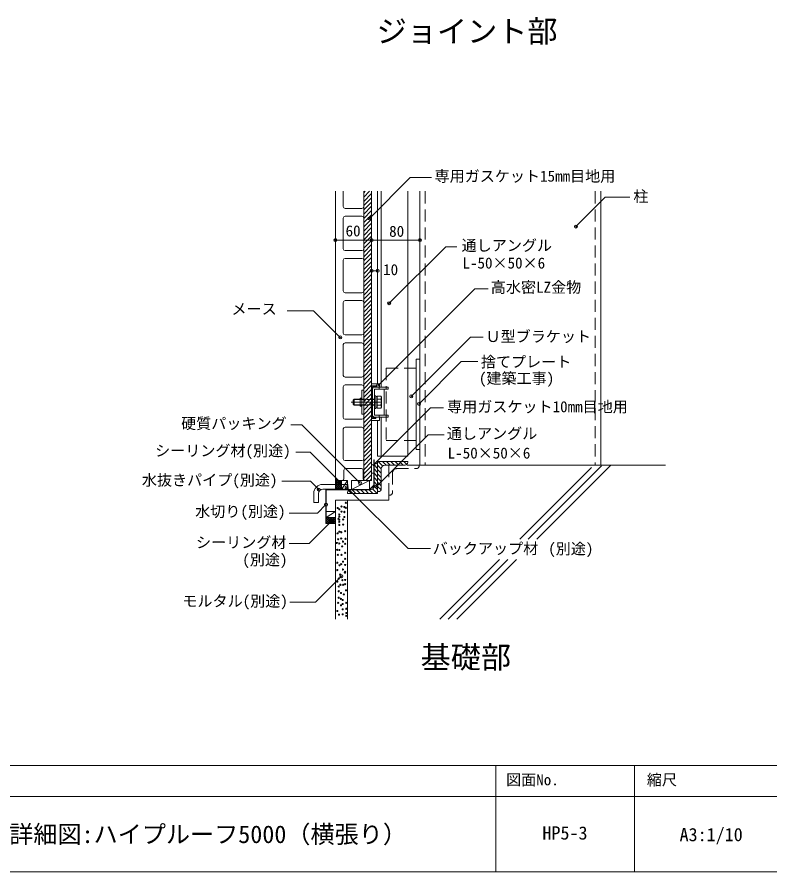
# Model space of a CAD drawing. Units: millimetres, scale not verified. Extents: x -1987 to 1973, y -1442 to 1366.
# Drawn here: x -693 to 556, y -1442 to -24 of the extents above; entities that cross this region are included whole.
import ezdxf
from ezdxf.enums import TextEntityAlignment as Align

# ---------------------------------------------------------------- set-up
doc = ezdxf.new("R2010")
doc.units = ezdxf.units.MM
doc.header["$LTSCALE"] = 10
doc.header["$PDMODE"] = 32
doc.header["$PDSIZE"] = 5
for name, pattern in [('CHAIN1', [8, 5, -1, 1, -1]), ('DASHED1', [1.8, 1.2, -0.6]), ('DASHED2', [3, 2, -1])]:
    doc.linetypes.add(name, pattern=pattern)
for name, color, linetype, lineweight in [('0-0_メ__ス', 2, 'Continuous', 18), ('0-1_躯体', 7, 'Continuous', 18), ('0-2_金物', 2, 'Continuous', 18), ('0-3_鋼材', 3, 'Continuous', 18), ('0-4_その他部材', 7, 'Continuous', 18), ('0-9_部材名__寸法', 7, 'Continuous', 18), ('A-0', 6, 'Continuous', 18)]:
    doc.layers.add(name, color=color, linetype=linetype, lineweight=lineweight)
doc.styles.add('ＭＳ ゴシック', font='')
doc.styles.get('ＭＳ ゴシック').set_extended_font_data('MS Gothic')

msp = doc.modelspace()

# ---------------------------------------------------------------- linework, layer by layer
at = {"layer": '0-0_メ__ス'}
for p, q in [((-164.72, -312.65), (-164.72, -790.65)), ((-151.72, -338.15), (-151.72, -312.65)), ((-117.72, -338.15), (-117.72, -312.65)), ((-104.72, -312.65), (-104.72, -790.65)), ((-148.72, -341.15), (-120.72, -341.15)), ((-120.72, -354.15), (-148.72, -354.15)), ((-151.72, -408.15), (-151.72, -357.15)), ((-117.72, -408.15), (-117.72, -357.15)), ((-148.72, -411.15), (-120.72, -411.15)), ((-120.72, -424.15), (-148.72, -424.15)), ((-151.72, -478.15), (-151.72, -427.15)), ((-117.72, -478.15), (-117.72, -427.15)), ((-148.72, -481.15), (-120.72, -481.15)), ((-120.72, -494.15), (-148.72, -494.15)), ((-151.72, -548.15), (-151.72, -497.15)), ((-117.72, -548.15), (-117.72, -497.15)), ((-148.72, -551.15), (-120.72, -551.15)), ((-151.72, -618.15), (-151.72, -567.15)), ((-120.72, -564.15), (-148.72, -564.15)), ((-117.72, -618.15), (-117.72, -567.15)), ((-148.72, -621.15), (-120.72, -621.15)), ((-151.72, -688.15), (-151.72, -637.15)), ((-120.72, -634.15), (-148.72, -634.15)), ((-117.72, -688.15), (-117.72, -637.15)), ((-148.72, -691.15), (-120.72, -691.15)), ((-151.72, -756.65), (-151.72, -707.15)), ((-120.72, -704.15), (-148.72, -704.15)), ((-117.72, -756.65), (-117.72, -707.15)), ((-148.72, -759.65), (-120.72, -759.65)), ((-150.72, -789.65), (-150.72, -775.65)), ((-121.72, -772.65), (-147.72, -772.65)), ((-118.72, -789.65), (-118.72, -775.65)), ((-164.72, -790.65), (-162.72, -792.65)), ((-162.72, -792.65), (-153.72, -792.65)), ((-106.72, -792.65), (-115.72, -792.65)), ((-106.72, -792.65), (-104.72, -790.65))]:
    msp.add_line(p, q, dxfattribs=at)
for centre, start, end in [((-148.72, -338.15), 180, 270), ((-120.72, -338.15), 270, 0), ((-148.72, -357.15), 90, 180), ((-120.72, -357.15), 0, 90), ((-148.72, -408.15), 180, 270), ((-120.72, -408.15), 270, 0), ((-148.72, -427.15), 90, 180), ((-120.72, -427.15), 0, 90), ((-148.72, -478.15), 180, 270), ((-120.72, -478.15), 270, 0), ((-148.72, -497.15), 90, 180), ((-120.72, -497.15), 0, 90), ((-148.72, -548.15), 180, 270), ((-120.72, -548.15), 270, 0), ((-148.72, -567.15), 90, 180), ((-120.72, -567.15), 0, 90), ((-148.72, -618.15), 180, 270), ((-120.72, -618.15), 270, 0), ((-148.72, -637.15), 90, 180), ((-120.72, -637.15), 0, 90), ((-148.72, -688.15), 180, 270), ((-120.72, -688.15), 270, 0), ((-148.72, -707.15), 90, 180), ((-120.72, -707.15), 0, 90), ((-148.72, -756.65), 180, 270), ((-120.72, -756.65), 270, 0), ((-147.72, -775.65), 90, 180), ((-121.72, -775.65), 0, 90), ((-153.72, -789.65), 270, 0), ((-115.72, -789.65), 180, 270)]:
    msp.add_arc(centre, 3, start, end, dxfattribs=at)
at = {"layer": '0-1_躯体', "color": 3}
for p, q in [((-24.72, -312.65), (-24.72, -767.02)), ((275.28, -312.65), (275.28, -767.02)), ((259.96, -771), (141, -889.96)), ((276.59, -768.51), (155.14, -889.96)), ((292.22, -767.02), (169.29, -889.96)), ((107.18, -923.78), (8.29, -1022.67)), ((121.32, -923.78), (22.44, -1022.67)), ((135.46, -923.78), (36.58, -1022.67))]:
    msp.add_line(p, q, dxfattribs=at)
at = {"layer": '0-1_躯体', "color": 3, "linetype": 'DASHED2'}
for p, q in [((-15.72, -312.65), (-15.72, -767.02)), ((266.28, -312.65), (266.28, -767.02)), ((-76.02, -767.02), (-76.02, -817.02)), ((-70.02, -779.52), (-70.02, -812.52)), ((-63.52, -773.02), (-30.52, -773.02)), ((-74.52, -817.02), (-76.02, -817.02))]:
    msp.add_line(p, q, dxfattribs=at)
at = {"layer": '0-1_躯体'}
for p, q in [((-26.02, -767.02), (382.76, -767.02)), ((-76.02, -817.02), (-76.02, -825.08)), ((-164.72, -825.08), (-76.02, -825.08)), ((-164.72, -825.08), (-164.72, -1022.67)), ((-144.72, -834.15), (-144.72, -825.56)), ((-144.72, -834.15), (-144.72, -1022.67))]:
    msp.add_line(p, q, dxfattribs=at)
at = {"layer": '0-1_躯体', "color": 3, "linetype": 'DASHED2'}
msp.add_lwpolyline([(-26.02, -768.52), (-26.02, -767.02), (-76.02, -767.02)], dxfattribs=at)
for centre, radius, start, end in [((-63.52, -779.52), 6.5, 90, 180), ((-30.52, -768.52), 4.5, 270, 0), ((-74.52, -812.52), 4.5, 270, 0)]:
    msp.add_arc(centre, radius, start, end, dxfattribs=at)
at = {"layer": '0-2_金物'}
for p, q in [((-91.72, -632.4), (-104.72, -632.4)), ((-97.72, -635.55), (-104.72, -635.55)), ((-97.72, -637.15), (-103.12, -637.15)), ((-103.12, -688.15), (-103.12, -637.15)), ((-99.92, -637.65), (-77.12, -637.65)), ((-97.72, -637.15), (-97.72, -635.55)), ((-92.12, -637.65), (-92.12, -640.85)), ((-91.72, -637.65), (-91.72, -632.4)), ((-77.12, -637.65), (-77.12, -640.85)), ((-120.92, -642.65), (-120.92, -682.65)), ((-117.72, -642.65), (-120.92, -642.65)), ((-117.72, -642.65), (-117.72, -682.65)), ((-103.12, -684.45), (-103.12, -640.85)), ((-99.92, -673.15), (-99.92, -652.15)), ((-97.92, -652.15), (-99.92, -652.15)), ((-97.92, -673.15), (-97.92, -652.15)), ((-83.72, -684.45), (-83.72, -640.85)), ((-135.42, -666.15), (-133.92, -667.65)), ((-123.92, -658.35), (-134.62, -658.35)), ((-133.92, -667.65), (-133.92, -657.65)), ((-133.92, -657.65), (-123.92, -657.65)), ((-95.42, -653.45), (-97.92, -653.45)), ((-95.42, -662.45), (-97.92, -662.45)), ((-95.42, -662.85), (-97.92, -662.85)), ((-89.32, -652.84), (-95.42, -652.84)), ((-95.42, -672.46), (-95.42, -652.84)), ((-95.42, -671.85), (-95.42, -653.45)), ((-89.25, -657.74), (-95.42, -657.74)), ((-88.42, -670.9), (-88.42, -654.4)), ((-123.92, -666.95), (-134.62, -666.95)), ((-133.92, -667.65), (-123.92, -667.65)), ((-120.92, -669.15), (-123.92, -669.15)), ((-97.92, -673.15), (-99.92, -673.15)), ((-95.42, -671.85), (-97.92, -671.85)), ((-89.25, -667.56), (-95.42, -667.56)), ((-89.32, -672.46), (-95.42, -672.46)), ((-88.42, -670.9), (-89.32, -672.46)), ((-89.25, -667.56), (-88.42, -670.9)), ((-117.72, -682.65), (-120.92, -682.65)), ((-77.12, -684.45), (-99.92, -684.45)), ((-99.92, -687.65), (-77.12, -687.65)), ((-92.12, -684.45), (-92.12, -687.65)), ((-91.72, -692.9), (-91.72, -687.65)), ((-77.12, -684.45), (-77.12, -687.65))]:
    msp.add_line(p, q, dxfattribs=at)
at = {"layer": '0-2_金物', "linetype": 'CHAIN1'}
msp.add_line((-138.91, -662.65), (-83.66, -662.65), dxfattribs=at)
at = {"layer": '0-2_金物', "linetype": 'DASHED1'}
for p, q in [((-123.92, -657.65), (-99.92, -657.65)), ((-99.92, -658.35), (-123.92, -658.35)), ((-99.92, -666.95), (-123.92, -666.95)), ((-123.92, -667.65), (-99.92, -667.65))]:
    msp.add_line(p, q, dxfattribs=at)
at = {"layer": '0-2_金物'}
for points in [[(-91.72, -692.9), (-104.72, -692.9), (-104.72, -632.4)], [(-97.72, -689.75), (-104.72, -689.75), (-104.72, -635.55)], [(-77.12, -640.85), (-99.92, -640.85), (-99.92, -684.45)], [(-135.42, -666.15), (-135.42, -659.15), (-133.92, -657.65)], [(-120.92, -656.15), (-123.92, -656.15), (-123.92, -669.15)], [(-89.25, -657.74), (-88.42, -654.4), (-89.32, -652.83)], [(-97.72, -689.75), (-97.72, -688.15), (-103.12, -688.15)]]:
    msp.add_lwpolyline(points, dxfattribs=at)
for centre, radius, start, end in [((-99.92, -640.85), 3.2, 90, 180), ((-103.42, -662.65), 15, 340.90353, 19.09712), ((-99.92, -684.45), 3.2, 180, 270)]:
    msp.add_arc(centre, radius, start, end, dxfattribs=at)
at = {"layer": '0-3_鋼材'}
for p, q in [((-94.72, -312.65), (-94.72, -632.4)), ((-88.72, -312.65), (-88.72, -637.65)), ((-44.72, -312.65), (-44.72, -752.3)), ((-30.72, -591.33), (-30.72, -741.33)), ((-30.72, -591.33), (-24.72, -591.33)), ((-44.72, -606.33), (-30.72, -606.33)), ((-94.72, -692.9), (-94.72, -752.3)), ((-88.72, -687.65), (-88.72, -752.3)), ((-44.72, -726.33), (-30.72, -726.33)), ((-30.72, -741.33), (-24.72, -741.33)), ((-96.22, -764.15), (-94.72, -764.15)), ((-94.72, -752.3), (-44.72, -752.3)), ((-94.72, -761.02), (-94.72, -811.02)), ((-100.72, -801.65), (-100.72, -768.65)), ((-88.72, -773.52), (-88.72, -806.52)), ((-82.22, -767.02), (-49.22, -767.02)), ((-107.22, -808.15), (-140.22, -808.15)), ((-93.22, -811.02), (-94.72, -811.02)), ((-94.72, -814.15), (-94.72, -811.02))]:
    msp.add_line(p, q, dxfattribs=at)
at = {"layer": '0-3_鋼材', "linetype": 'DASHED2'}
for p, q in [((-80.72, -606.33), (-44.72, -606.33)), ((-80.72, -606.33), (-80.72, -641.63)), ((-80.72, -644.83), (-80.72, -726.33)), ((-80.72, -726.33), (-44.72, -726.33))]:
    msp.add_line(p, q, dxfattribs=at)
at = {"layer": '0-3_鋼材', "color": 7}
for p, q in [((-96.01, -764.15), (-94.72, -765.44)), ((-86.41, -768.55), (-93.93, -761.02)), ((-80.86, -767.02), (-86.86, -761.02)), ((-73.79, -767.02), (-79.79, -761.02)), ((-66.72, -767.02), (-72.72, -761.02)), ((-59.65, -767.02), (-65.65, -761.02)), ((-52.58, -767.02), (-58.58, -761.02)), ((-46.46, -766.07), (-51.51, -761.02)), ((-100.72, -773.58), (-94.72, -779.58)), ((-100.36, -766.87), (-94.72, -772.51)), ((-88.72, -773.31), (-94.72, -767.3)), ((-88.72, -780.37), (-94.72, -774.37)), ((-100.72, -780.65), (-94.72, -786.65)), ((-100.72, -787.72), (-94.72, -793.72)), ((-88.72, -787.45), (-94.72, -781.44)), ((-88.72, -794.52), (-94.72, -788.52)), ((-136.87, -808.15), (-130.87, -814.15)), ((-129.8, -808.15), (-123.8, -814.15)), ((-122.72, -808.15), (-116.72, -814.15)), ((-115.65, -808.15), (-109.65, -814.15)), ((-108.58, -808.15), (-102.58, -814.15)), ((-103.04, -806.62), (-95.51, -814.15)), ((-100.73, -801.86), (-94.72, -807.87)), ((-100.72, -794.79), (-94.72, -800.79)), ((-88.72, -801.59), (-94.72, -795.59)), ((-89.09, -808.29), (-94.72, -802.66)), ((-142.99, -809.1), (-137.94, -814.15)), ((-93.43, -811.02), (-94.72, -809.73))]:
    msp.add_line(p, q, dxfattribs=at)
at = {"layer": '0-3_鋼材'}
for points in [[(-44.72, -762.52), (-44.72, -761.02), (-94.72, -761.02)], [(-144.72, -812.65), (-144.72, -814.15), (-94.72, -814.15)]]:
    msp.add_lwpolyline(points, dxfattribs=at)
for centre, radius, start, end in [((-96.22, -768.65), 4.5, 90, 180), ((-49.22, -762.52), 4.5, 270, 0), ((-82.22, -773.52), 6.5, 90, 180), ((-140.22, -812.65), 4.5, 90, 180), ((-107.22, -801.65), 6.5, 270, 0), ((-93.22, -806.52), 4.5, 270, 0)]:
    msp.add_arc(centre, radius, start, end, dxfattribs=at)
at = {"layer": '0-4_その他部材'}
for p, q in [((-117.72, -792.65), (-117.72, -312.65)), ((-117.72, -322.27), (-108.1, -312.65)), ((-117.72, -315.2), (-115.17, -312.65)), ((-117.72, -329.34), (-104.72, -316.34)), ((-117.72, -336.41), (-104.72, -323.41)), ((-104.72, -312.65), (-104.72, -792.65)), ((-117.72, -343.48), (-104.72, -330.48)), ((-117.72, -350.55), (-104.72, -337.55)), ((-117.72, -357.62), (-104.72, -344.62)), ((-117.72, -364.7), (-104.72, -351.7)), ((-117.72, -371.77), (-104.72, -358.77)), ((-117.72, -378.84), (-104.72, -365.84)), ((-117.72, -385.91), (-104.72, -372.91)), ((-117.72, -392.98), (-104.72, -379.98)), ((-117.72, -400.05), (-104.72, -387.05)), ((-117.72, -407.12), (-104.72, -394.12)), ((-117.72, -414.19), (-104.72, -401.19)), ((-117.72, -421.26), (-104.72, -408.26)), ((-117.72, -428.33), (-104.72, -415.34)), ((-117.72, -435.41), (-104.72, -422.41)), ((-117.72, -442.48), (-104.72, -429.48)), ((-117.72, -449.55), (-104.72, -436.55)), ((-117.72, -456.62), (-104.72, -443.62)), ((-117.72, -463.69), (-104.72, -450.69)), ((-117.72, -470.76), (-104.72, -457.76)), ((-117.72, -477.83), (-104.72, -464.83)), ((-117.72, -484.9), (-104.72, -471.9)), ((-117.72, -491.97), (-104.72, -478.97)), ((-117.72, -499.05), (-104.72, -486.05)), ((-117.72, -506.12), (-104.72, -493.12)), ((-117.72, -513.19), (-104.72, -500.19)), ((-117.72, -520.26), (-104.72, -507.26)), ((-117.72, -527.33), (-104.72, -514.33)), ((-117.72, -534.4), (-104.72, -521.4)), ((-117.72, -541.47), (-104.72, -528.47)), ((-117.72, -548.54), (-104.72, -535.54)), ((-117.72, -555.61), (-104.72, -542.61)), ((-117.72, -562.69), (-104.72, -549.69)), ((-117.72, -569.76), (-104.72, -556.76)), ((-117.72, -576.83), (-104.72, -563.83)), ((-117.72, -583.9), (-104.72, -570.9)), ((-117.72, -590.97), (-104.72, -577.97)), ((-117.72, -598.04), (-104.72, -585.04)), ((-117.72, -605.11), (-104.72, -592.11)), ((-117.72, -612.18), (-104.72, -599.18)), ((-117.72, -619.25), (-104.72, -606.25)), ((-117.72, -626.32), (-104.72, -613.32)), ((-117.72, -633.4), (-104.72, -620.4)), ((-117.72, -640.47), (-104.72, -627.47)), ((-117.72, -647.54), (-104.72, -634.54)), ((-117.72, -654.61), (-104.72, -641.61)), ((-117.72, -661.68), (-104.72, -648.68)), ((-117.72, -668.75), (-104.72, -655.75)), ((-117.72, -675.82), (-104.72, -662.82)), ((-117.72, -682.89), (-104.72, -669.89)), ((-117.72, -689.96), (-104.72, -676.96)), ((-117.72, -697.04), (-104.72, -684.04)), ((-117.72, -704.11), (-104.72, -691.11)), ((-117.72, -711.18), (-104.72, -698.18)), ((-117.72, -718.25), (-104.72, -705.25)), ((-117.72, -725.32), (-104.72, -712.32)), ((-117.72, -732.39), (-104.72, -719.39)), ((-117.72, -739.46), (-104.72, -726.46)), ((-117.72, -746.53), (-104.72, -733.53)), ((-117.72, -753.6), (-104.72, -740.6)), ((-117.72, -760.67), (-104.72, -747.68)), ((-117.72, -767.75), (-104.72, -754.75)), ((-117.72, -774.82), (-104.72, -761.82)), ((-101.22, -800.65), (-101.22, -758.15)), ((-100.72, -758.15), (-101.22, -758.15)), ((-100.72, -800.86), (-100.72, -758.15)), ((-117.72, -781.89), (-104.72, -768.89)), ((-117.72, -788.96), (-104.72, -775.96)), ((-164.72, -790.65), (-164.72, -807.65)), ((-162.72, -792.65), (-154.72, -792.65)), ((-144.72, -792.65), (-154.72, -807.65)), ((-154.72, -792.65), (-144.72, -792.65)), ((-154.72, -792.65), (-154.72, -807.65)), ((-144.72, -792.65), (-144.72, -807.65)), ((-138.22, -807.65), (-138.22, -792.65)), ((-108.22, -792.65), (-138.22, -792.65)), ((-117.72, -792.65), (-104.72, -792.65)), ((-114.34, -792.65), (-104.72, -783.03)), ((-107.27, -792.65), (-104.72, -790.1)), ((-104.72, -780.57), (-101.22, -780.57)), ((-185.72, -799.11), (-144.18, -799.11)), ((-108.22, -807.65), (-180.72, -807.65)), ((-180.22, -864.03), (-180.22, -808.15)), ((-180.22, -808.15), (-108.02, -808.15)), ((-101.22, -800.65), (-108.22, -807.65)), ((-101.22, -800.65), (-108.22, -807.65)), ((-100.72, -800.86), (-108.02, -808.15)), ((-200.72, -814.11), (-200.72, -829.11)), ((-192.72, -814.11), (-192.72, -829.11)), ((-192.72, -829.11), (-200.72, -829.11)), ((-164.72, -844.03), (-180.22, -854.03)), ((-180.22, -844.03), (-164.72, -844.03)), ((-180.22, -854.03), (-164.72, -854.03)), ((-180.22, -864.03), (-164.72, -864.03))]:
    msp.add_line(p, q, dxfattribs=at)
at = {"layer": '0-4_その他部材', "lineweight": 9}
msp.add_line((-164.72, -790.65), (-162.72, -792.65), dxfattribs=at)
at = {"layer": '0-4_その他部材', "color": 4}
for p, q in [((-164.72, -792.34), (-163.88, -791.5)), ((-164.72, -799.41), (-157.96, -792.65)), ((-164.72, -795.88), (-161.49, -792.65)), ((-164.72, -802.95), (-154.72, -792.95)), ((-164.72, -792.97), (-154.72, -802.97)), ((-161.51, -792.65), (-154.72, -799.43)), ((-157.97, -792.65), (-154.72, -795.9)), ((-164.72, -806.48), (-154.72, -796.48)), ((-164.72, -796.51), (-154.72, -806.51)), ((-164.72, -800.04), (-157.12, -807.65)), ((-164.72, -803.58), (-160.65, -807.65)), ((-162.35, -807.65), (-154.72, -800.02)), ((-158.81, -807.65), (-154.72, -803.56)), ((-180.22, -863.97), (-170.28, -854.03)), ((-180.22, -860.44), (-173.82, -854.03)), ((-180.22, -856.9), (-177.35, -854.03)), ((-180.22, -854.81), (-171.01, -864.03)), ((-180.22, -858.35), (-174.54, -864.03)), ((-180.22, -861.89), (-178.08, -864.03)), ((-177.47, -854.03), (-167.47, -864.03)), ((-176.74, -864.03), (-166.74, -854.03)), ((-173.94, -854.03), (-164.72, -863.24)), ((-173.21, -864.03), (-164.72, -855.54)), ((-170.4, -854.03), (-164.72, -859.71)), ((-169.67, -864.03), (-164.72, -859.08)), ((-166.86, -854.03), (-164.72, -856.17)), ((-166.14, -864.03), (-164.72, -862.61))]:
    msp.add_line(p, q, dxfattribs=at)
at = {"layer": '0-4_その他部材'}
for points in [[(-108.22, -807.65), (-108.22, -792.65), (-138.22, -807.65)], [(-185.72, -807.11), (-144.18, -807.11), (-144.18, -799.11)], [(-180.22, -864.03), (-180.72, -864.03), (-180.72, -807.65)], [(-164.72, -844.03), (-164.72, -854.03), (-164.72, -864.03)]]:
    msp.add_lwpolyline(points, dxfattribs=at)
for centre in [(-154.65, -835.88), (-149.97, -836.81), (-147.54, -829.59), (-161.11, -838.32), (-158.4, -840.56), (-158.4, -849.09), (-154.65, -844.4), (-149.97, -844.78), (-149.97, -845.34), (-147.54, -838.12), (-159.8, -856.11), (-158.4, -852.74), (-158.4, -857.89), (-158.4, -861.27), (-158.4, -866.42), (-151.84, -857.42), (-151.84, -865.95), (-149.97, -853.3), (-161.21, -880.47), (-158.4, -877.66), (-155.12, -878.6), (-148.56, -876.72), (-160.27, -890.31), (-155.12, -888.9), (-152.31, -894.05), (-148.09, -889.37), (-162.61, -896.39), (-162.15, -907.64), (-158.4, -897.33), (-158.4, -908.1), (-153.71, -902.01), (-148.56, -897.8), (-160.74, -916.07), (-154.65, -916.07), (-148.56, -912.79), (-148.56, -922.62), (-161.68, -929.18), (-157.93, -933.4), (-155.12, -931.52), (-152.31, -927.31), (-148.56, -932.93), (-161.68, -941.36), (-156.99, -948.85), (-152.31, -940.42), (-149.03, -945.57), (-148.56, -944.17), (-161.68, -960.56), (-159.33, -955.41), (-156.52, -965.72), (-153.25, -958.22), (-151.84, -965.72), (-148.56, -957.75), (-148.56, -964.78), (-159.33, -968.53), (-159.33, -976.49), (-155.59, -979.3), (-147.16, -975.08), (-159.33, -987.26), (-155.59, -989.14), (-152.78, -991.01), (-150.9, -981.64), (-160.27, -995.69), (-155.59, -999.91), (-152.78, -997.57), (-152.78, -1006.47), (-146.69, -995.69), (-146.69, -1005.53), (-161.68, -1009.28), (-158.87, -1015.36), (-152.78, -1014.9), (-146.69, -1012.55), (-146.69, -1017.24)]:
    msp.add_circle(centre, 1, dxfattribs=at)
at = {"layer": '0-4_その他部材', "color": 4}
for centre, start, end in [((-102.97, -767.82), 0, 180), ((-102.96, -778.82), 180, 0)]:
    msp.add_arc(centre, 1.75, start, end, dxfattribs=at)
at = {"layer": '0-4_その他部材'}
for radius in [15, 7]:
    msp.add_arc((-185.72, -814.11), radius, 90, 180, dxfattribs=at)
at = {"layer": '0-9_部材名__寸法'}
for p, q in [((-108.38, -357.73), (-40.69, -290.04)), ((-40.69, -290.04), (-5.34, -290.04)), ((234.17, -371.15), (282.93, -322.39)), ((282.93, -322.39), (323.74, -322.39)), ((-164.72, -393.68), (-24.72, -393.68)), ((-75.63, -498.42), (18.19, -404.6)), ((18.19, -404.6), (36.81, -404.6)), ((-104.72, -444.62), (-94.72, -444.62)), ((-94.1, -635.22), (66.52, -474.6)), ((88.68, -474.6), (66.52, -474.6)), ((-244.7, -510.96), (-200.95, -510.96)), ((-156.76, -555.15), (-200.95, -510.96)), ((-38.98, -653.09), (59.44, -554.68)), ((59.44, -554.68), (80.13, -554.68)), ((-26.09, -665.49), (44.1, -595.31)), ((44.1, -595.31), (71.29, -595.31)), ((-102.82, -767.76), (-7.13, -672.07)), ((-7.13, -672.07), (14.67, -672.07)), ((-220.56, -700.31), (-238.83, -700.31)), ((-124.06, -796.81), (-220.56, -700.31)), ((-96.89, -802.84), (-11.03, -716.97)), ((-11.03, -716.97), (15.66, -716.97)), ((-206.62, -745.9), (-230.35, -745.9)), ((-157.6, -794.91), (-206.62, -745.9)), ((-206.31, -793.77), (-253.56, -793.77)), ((-192.36, -807.73), (-206.31, -793.77)), ((-146.18, -803.86), (-44.34, -905.7)), ((-180.42, -832.73), (-194.38, -846.69)), ((-194.38, -846.69), (-241.62, -846.69)), ((-170.63, -859.63), (-208.45, -897.45)), ((-208.45, -897.45), (-241.62, -897.45)), ((-44.34, -905.7), (-7.32, -905.7))]:
    msp.add_line(p, q, dxfattribs=at)
msp.add_lwpolyline([(-154.81, -951.51), (-198, -994.7), (-240.5, -994.7)], dxfattribs=at)
for p in [(-108.38, -357.73), (234.17, -371.15), (-164.72, -393.68), (-104.72, -393.68), (-24.72, -393.68), (-104.72, -444.62), (-94.72, -444.62), (-75.63, -498.42), (-156.76, -555.15), (-94.1, -635.22), (-38.98, -653.09), (-26.09, -665.49), (-157.6, -794.91), (-124.06, -796.81), (-192.36, -807.73), (-146.18, -803.86), (-96.89, -802.84), (-180.42, -832.73), (-170.63, -859.63), (-154.81, -951.51)]:
    msp.add_point(p, dxfattribs=at)
at = {"layer": 'A-0'}
for p, q in [((-1987.16, -1265.5), (1973.48, -1265.5)), ((101.29, -1265.5), (101.29, -1442.32)), ((331.29, -1265.5), (331.29, -1442.32)), ((-1987.16, -1317.2), (1973.48, -1317.2)), ((-1987.16, -1442.32), (1973.48, -1442.32))]:
    msp.add_line(p, q, dxfattribs=at)

# ---------------------------------------------------------------- texts
at = {"layer": '0-9_部材名__寸法', "style": 'ＭＳ ゴシック'}
for s, height, p in [('ジョイント部', 36.66, (-96.33, -76.34)), ('専用ガスケット15mm目地用', 18.33, (-0.34, -302.17)), ('柱', 18.33, (329.45, -335.76)), ('60', 18.33, (-147.95, -393.02)), ('80', 18.33, (-75.67, -393.68)), ('通しアングル', 18.33, (44.59, -417.12)), ('L-50×50×6', 18.33, (45.96, -446.37)), ('10', 18.33, (-85.68, -457.37)), ('高水密LZ金物', 18.33, (93.04, -486.6)), ('メース', 18.33, (-337.21, -522.55)), ('Ｕ型ブラケット', 18.33, (84.24, -568.3)), ('捨てプレート', 18.33, (76.47, -610.36)), ('(建築工事)', 18.33, (73.27, -637.78)), ('専用ガスケット10mm目地用', 18.33, (20.48, -684.86)), ('硬質パッキング', 18.33, (-420.75, -712.63)), ('通しアングル', 18.33, (20.06, -729.32)), ('シーリング材(別途)', 18.33, (-463.95, -757.88)), ('L-50×50×6', 18.33, (21.43, -761.77)), ('水抜きパイプ(別途)', 18.33, (-485.89, -806.56)), ('水切り(別途)', 18.33, (-397.44, -858.67)), ('シーリング材', 18.33, (-396.07, -910.1)), ('バックアップ材', 18.33, (-3.34, -920.15)), ('(別途)', 18.33, (188.25, -920.61)), ('(別途)', 18.33, (-319.28, -938.89)), ('モルタル(別途)', 18.33, (-418.69, -1007.46)), ('基礎部', 36.66, (-23.44, -1115.3))]:
    msp.add_text(s, height=height, dxfattribs=at).set_placement(p, align=Align.BOTTOM_LEFT)
at = {"layer": 'A-0', "color": 7, "style": 'ＭＳ ゴシック'}
for s, height, p in [('図面No.', 18.33, (118.38, -1304.09)), ('縮尺', 18.33, (351.82, -1304.09)), ('メース施工詳細図:ハイプルーフ5000（横張り）', 29.33, (-906, -1403.27)), ('HP5-3', 21.99, (178.64, -1395.27)), ('A3:1/10', 21.99, (406.19, -1397.95))]:
    msp.add_text(s, height=height, dxfattribs=at).set_placement(p, align=Align.BOTTOM_LEFT)

doc.saveas('drawing.dxf')
